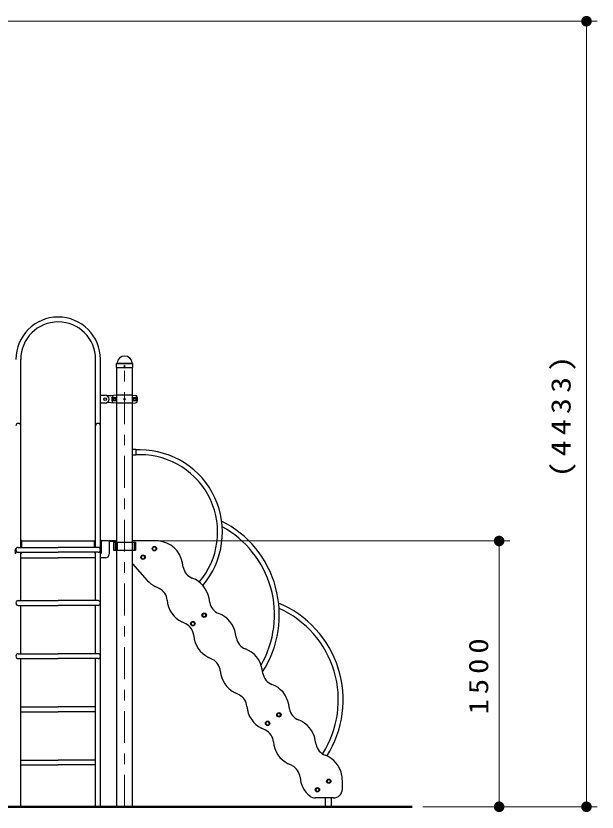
# Model space of a CAD drawing. Units: millimetres on the paper, scale 1:60. Extents: x -385 to 0, y -594 to 267.
# Drawn here: x -227.6 to -172.9, y -238.9 to -164 of the extents above; entities that cross this region are included whole.
import ezdxf

# ---------------------------------------------------------------- set-up
doc = ezdxf.new("R2010")
doc.units = ezdxf.units.MM
doc.linetypes.add('USER1', pattern=[4.5, 2.5, -2])
doc.linetypes.add('USER2', pattern=[6, 3, -1, 1, -1])
doc.layers.add('1_60', color=7, linetype='Continuous', lineweight=25)
doc.styles.add('ＭＳ ゴシック', font='')
doc.styles.get('ＭＳ ゴシック').set_extended_font_data('MS Gothic')

# ---------------------------------------------------------------- blocks, each defined once
blk = doc.blocks.new('filled_dot')
at = {"color": 0, "linetype": 'Continuous', "lineweight": -2, "const_width": 1.25}
blk.add_lwpolyline([(-0.625, 0, 1), (0.625, 0, 1)], format="xyb", close=True, dxfattribs=at)

msp = doc.modelspace()

# ---------------------------------------------------------------- linework, layer by layer
at = {"layer": '1_60', "lineweight": 13}
for p, q in [((-229.13, -164.494), (-172.923, -164.494)), ((-173.923, -164.494), (-173.923, -238.383)), ((-218.125, -196.708), (-216.636, -196.708)), ((-218.095, -196.65), (-216.668, -196.65)), ((-216.38, -213.383), (-181.138, -213.383)), ((-216.372, -213.383), (-216.089, -213.383)), ((-214.755, -213.383), (-215.039, -213.383)), ((-182.138, -213.383), (-182.138, -238.383)), ((-189.32, -238.383), (-181.138, -238.383)), ((-189.32, -238.383), (-172.923, -238.383))]:
    msp.add_line(p, q, dxfattribs=at)
at = {"layer": '1_60', "color": 131}
for p, q in [((-227.154, -213.99), (-227.154, -196.298)), ((-220.107, -213.99), (-220.107, -196.298)), ((-219.653, -238.383), (-219.653, -196.299)), ((-219.213, -199.683), (-219.653, -199.683)), ((-219.213, -200.416), (-219.654, -200.416)), ((-227.047, -213.99), (-227.047, -213.33)), ((-220.214, -213.99), (-220.214, -213.33)), ((-219.547, -213.675), (-219.547, -213.33)), ((-219.547, -214.466), (-219.547, -213.33)), ((-227.154, -218.99), (-227.154, -214.443)), ((-227.047, -214.466), (-227.047, -214.443)), ((-220.214, -214.466), (-220.214, -214.443)), ((-220.107, -218.99), (-220.107, -214.443)), ((-227.154, -223.99), (-227.154, -219.443)), ((-220.107, -223.99), (-220.107, -219.443)), ((-227.154, -238.383), (-227.154, -224.443)), ((-220.107, -238.383), (-220.107, -224.443))]:
    msp.add_line(p, q, dxfattribs=at)
at = {"layer": '1_60'}
for p, q in [((-218.155, -197.058), (-218.148, -196.728)), ((-218.127, -196.68), (-218.109, -196.661)), ((-216.633, -196.68), (-216.652, -196.661)), ((-216.606, -197.058), (-216.613, -196.728)), ((-218.146, -197.067), (-218.155, -197.058)), ((-218.146, -197.067), (-216.614, -197.067)), ((-218.123, -238.383), (-218.123, -197.067)), ((-216.638, -238.383), (-216.638, -197.067)), ((-216.606, -197.058), (-216.614, -197.067)), ((-216.32, -204.783), (-216.638, -204.783)), ((-216.32, -204.783), (-216.32, -205.316)), ((-215.904, -204.823), (-216.32, -204.823)), ((-216.32, -205.316), (-216.638, -205.316)), ((-215.904, -205.276), (-216.32, -205.276)), ((-227.047, -213.33), (-227.154, -213.33)), ((-227.047, -213.383), (-220.214, -213.383)), ((-220.214, -213.33), (-220.107, -213.33)), ((-219.547, -213.33), (-219.653, -213.33)), ((-218.888, -213.383), (-219.547, -213.383)), ((-218.123, -213.383), (-218.838, -213.383)), ((-218.123, -213.421), (-218.838, -213.421)), ((-218.838, -213.433), (-218.838, -214.633)), ((-214.914, -213.383), (-216.638, -213.383)), ((-214.198, -213.383), (-216.638, -213.383)), ((-227.38, -213.99), (-223.63, -213.99)), ((-219.88, -213.99), (-223.63, -213.99)), ((-218.41, -213.483), (-218.41, -214.233)), ((-218.41, -213.483), (-216.35, -213.483)), ((-218.281, -213.483), (-218.281, -214.233)), ((-218.232, -213.483), (-218.232, -214.233)), ((-218.076, -213.483), (-218.076, -214.233)), ((-216.488, -213.483), (-216.488, -214.233)), ((-216.35, -213.483), (-216.35, -214.233)), ((-227.38, -214.443), (-223.63, -214.443)), ((-219.88, -214.443), (-223.63, -214.443)), ((-218.41, -214.233), (-216.35, -214.233)), ((-227.154, -214.966), (-223.63, -214.966)), ((-220.107, -214.966), (-223.63, -214.966)), ((-219.172, -214.966), (-219.653, -214.966)), ((-216.638, -215.528), (-215.25, -217.087)), ((-211.864, -215.851), (-211.937, -215.441)), ((-214.115, -217.85), (-214.489, -217.666)), ((-227.38, -218.99), (-223.63, -218.99)), ((-219.88, -218.99), (-223.63, -218.99)), ((-209.364, -219.185), (-209.437, -218.774)), ((-227.38, -219.443), (-223.63, -219.443)), ((-219.88, -219.443), (-223.63, -219.443)), ((-211.615, -221.184), (-211.989, -220.999)), ((-206.864, -222.518), (-206.937, -222.108)), ((-227.38, -223.99), (-223.63, -223.99)), ((-227.38, -224.443), (-223.63, -224.443)), ((-219.88, -223.99), (-223.63, -223.99)), ((-219.88, -224.443), (-223.63, -224.443)), ((-209.115, -224.517), (-209.489, -224.333)), ((-204.364, -225.851), (-204.437, -225.441)), ((-206.615, -227.851), (-206.989, -227.666)), ((-227.154, -228.99), (-223.63, -228.99)), ((-220.107, -228.99), (-223.63, -228.99)), ((-201.864, -229.185), (-201.937, -228.774)), ((-227.154, -229.443), (-223.63, -229.443)), ((-220.107, -229.443), (-223.63, -229.443)), ((-204.115, -231.184), (-204.489, -231)), ((-199.364, -232.518), (-199.437, -232.108)), ((-227.154, -233.99), (-223.63, -233.99)), ((-220.107, -233.99), (-223.63, -233.99)), ((-201.615, -234.517), (-201.989, -234.333)), ((-227.154, -234.443), (-223.63, -234.443)), ((-220.107, -234.443), (-223.63, -234.443)), ((-196.892, -236.717), (-196.892, -235.946)), ((-197.726, -237.55), (-199.435, -237.55)), ((-198.488, -238.383), (-198.488, -237.55)), ((-197.922, -238.383), (-197.922, -237.55))]:
    msp.add_line(p, q, dxfattribs=at)
at = {"layer": '1_60', "linetype": 'USER1', "lineweight": 13}
msp.add_line((-218.122, -196.717), (-216.639, -196.717), dxfattribs=at)
at = {"layer": '1_60', "linetype": 'USER2', "lineweight": 13}
msp.add_line((-217.38, -238.383), (-217.38, -196.717), dxfattribs=at)
at = {"layer": '1_60', "color": 2}
for p, q in [((-218.672, -199.72), (-219.009, -199.745)), ((-218.147, -199.674), (-218.672, -199.72)), ((-216.613, -199.674), (-218.147, -199.674)), ((-216.613, -199.674), (-216.35, -199.697)), ((-218.672, -200.378), (-219.009, -200.354)), ((-218.147, -200.424), (-218.672, -200.378)), ((-216.613, -200.424), (-218.147, -200.424)), ((-216.613, -200.424), (-216.35, -200.401))]:
    msp.add_line(p, q, dxfattribs=at)
at = {"layer": '1_60', "color": 2, "lineweight": 13}
for p, q in [((-218.493, -200.203), (-218.493, -199.895)), ((-218.184, -199.895), (-218.493, -199.895)), ((-216.576, -199.895), (-216.268, -199.895)), ((-216.268, -200.203), (-216.268, -199.895)), ((-218.184, -200.203), (-218.493, -200.203)), ((-216.576, -200.203), (-216.268, -200.203))]:
    msp.add_line(p, q, dxfattribs=at)
at = {"layer": '1_60', "lineweight": 50}
msp.add_line((-190.32, -238.383), (-339.778, -238.383), dxfattribs=at)
at = {"layer": '1_60'}
for centre, radius in [((-217.38, -196.933), 0.05), ((-219.213, -200.049), 0.125), ((-214.578, -214.108), 0.208), ((-215.645, -214.908), 0.208), ((-209.891, -220.358), 0.208), ((-210.957, -221.158), 0.208), ((-202.859, -229.733), 0.208), ((-203.926, -230.533), 0.208), ((-198.172, -235.983), 0.208), ((-199.238, -236.783), 0.208)]:
    msp.add_circle(centre, radius, dxfattribs=at)
at = {"layer": '1_60', "color": 2, "lineweight": 13}
for centre, radius in [((-218.338, -200.049), 0.154), ((-216.422, -200.049), 0.154), ((-218.338, -200.049), 0.0833), ((-217.38, -200.049), 0.0833), ((-216.422, -200.049), 0.0833)]:
    msp.add_circle(centre, radius, dxfattribs=at)
at = {"layer": '1_60', "lineweight": 13}
for centre in [(-214.578, -214.108), (-215.645, -214.908), (-209.891, -220.358), (-210.957, -221.158), (-202.859, -229.733), (-203.926, -230.533), (-198.172, -235.983), (-199.238, -236.783)]:
    msp.add_circle(centre, 0.142, dxfattribs=at)
at = {"layer": '1_60', "color": 131}
for centre, radius, start, end in [((-223.63, -196.299), 3.977, 0, 180), ((-223.63, -196.299), 3.523, 0, 180), ((-219.213, -200.049), 0.367, 270, 90), ((-227.38, -214.216), 0.417, 216.8699, 237.04363), ((-227.38, -214.216), 0.417, 302.95637, 323.1301), ((-219.88, -214.216), 0.417, 216.8699, 237.04363), ((-219.88, -214.216), 0.417, 302.95637, 323.1301)]:
    msp.add_arc(centre, radius, start, end, dxfattribs=at)
at = {"layer": '1_60'}
for centre, radius, start, end in [((-217.38, -196.717), 0.72, 90, 173.3676), ((-217.38, -196.717), 0.72, 6.6324, 90), ((-218.078, -196.729), 0.07, 135, 178.99605), ((-218.142, -196.628), 0.0467, 315, 353.3676), ((-216.619, -196.628), 0.0467, 186.6324, 225), ((-216.683, -196.729), 0.07, 1.00395, 45), ((-227.38, -202.549), 0.227, 0, 180), ((-219.88, -202.549), 0.227, 0, 180), ((-215.904, -212.55), 7.727, 319.59389, 90), ((-215.904, -212.55), 7.274, 319.78598, 90), ((-212.715, -220.335), 9.893, 327.25471, 63.16398), ((-212.715, -220.335), 9.44, 330.01625, 61.38785), ((-218.888, -213.433), 0.05, 0, 90), ((-214.399, -215.875), 2.5, 10, 85.39926), ((-227.38, -214.308), 0.317, 135.70796, 224.29204), ((-227.38, -214.216), 0.227, 90, 270), ((-219.88, -214.216), 0.227, 270, 90), ((-219.88, -214.308), 0.317, 315.70796, 44.29204), ((-219.172, -214.633), 0.333, 270, 0), ((-210.551, -215.62), 1.333, 190, 249.42056), ((-213.383, -215.424), 2.5, 221.68267, 243.73979), ((-211.899, -219.208), 2.5, 10, 69.42056), ((-214.705, -219.046), 1.333, 4.31923, 63.7398), ((-227.38, -219.216), 0.227, 90, 270), ((-219.88, -219.216), 0.227, 270, 90), ((-210.883, -218.757), 2.5, 184.31923, 243.73979), ((-208.051, -218.953), 1.333, 190, 249.42056), ((-206.71, -228.341), 9.893, 327.80995, 67.25516), ((-206.71, -228.341), 9.44, 327.44918, 65.79848), ((-209.399, -222.542), 2.5, 10, 69.42056), ((-212.205, -222.38), 1.333, 4.31923, 63.7398), ((-208.383, -222.091), 2.5, 184.31923, 243.73979), ((-205.551, -222.286), 1.333, 190, 249.42056), ((-206.899, -225.875), 2.5, 10, 69.42056), ((-227.38, -224.217), 0.227, 90, 270), ((-219.88, -224.217), 0.227, 270, 90), ((-209.705, -225.713), 1.333, 4.31923, 63.7398), ((-205.883, -225.424), 2.5, 184.31923, 243.73979), ((-203.051, -225.62), 1.333, 190, 249.42056), ((-204.399, -229.209), 2.5, 10, 69.42056), ((-207.205, -229.046), 1.333, 4.31923, 63.7398), ((-203.383, -228.758), 2.5, 184.31923, 243.73979), ((-200.551, -228.953), 1.333, 190, 249.42056), ((-201.899, -232.542), 2.5, 10, 69.42056), ((-204.705, -232.38), 1.333, 4.31923, 63.7398), ((-200.883, -232.091), 2.5, 184.31923, 243.73979), ((-198.051, -232.287), 1.333, 190, 249.42056), ((-199.399, -235.875), 2.5, 9.82779, 69.42056), ((-202.205, -235.713), 1.333, 4.31923, 63.7398), ((-198.383, -235.424), 2.5, 184.31923, 230.84364), ((-199.804, -235.946), 2.912, 0, 9.82779), ((-199.435, -236.717), 0.833, 230.84364, 270), ((-197.726, -236.717), 0.833, 270, 0)]:
    msp.add_arc(centre, radius, start, end, dxfattribs=at)
at = {"layer": '1_60', "color": 2}
for centre, radius, start, end in [((-217.755, -200.049), 0.833, 163.80375, 196.19625), ((-218.395, -199.863), 0.167, 95, 163.80375), ((-216.365, -199.863), 0.167, 16.19625, 85), ((-217.005, -200.049), 0.833, 343.80375, 16.19625), ((-218.395, -200.235), 0.167, 196.19625, 265), ((-216.365, -200.235), 0.167, 275, 343.80375)]:
    msp.add_arc(centre, radius, start, end, dxfattribs=at)
at = {"layer": '1_60', "color": 2, "lineweight": 13}
for centre, start, end in [((-220.318, -200.049), 355.87048, 4.12952), ((-214.442, -200.049), 175.87048, 184.12952)]:
    msp.add_arc(centre, 2.139, start, end, dxfattribs=at)

# ---------------------------------------------------------------- block references
at = {"layer": '1_60', "lineweight": 13, "xscale": 0.4, "yscale": 0.4}
for p, rotation in [((-173.923, -164.494), 270), ((-182.138, -213.383), 270), ((-182.138, -238.383), 90), ((-173.923, -238.383), 90)]:
    msp.add_blockref('filled_dot', p, dxfattribs=dict(at, rotation=rotation))

# ---------------------------------------------------------------- texts
at = {"layer": '1_60', "char_height": 1.833, "attachment_point": 8, "rotation": 90, "style": 'ＭＳ ゴシック'}
for s, insert in [('\\T1.33;\\W1.2;(4433)', (-174.923, -201.439)), ('\\T1.33;\\W1.15;1500', (-183.138, -225.883))]:
    msp.add_mtext(s, dxfattribs=dict(at, insert=insert))

doc.saveas('drawing.dxf')
